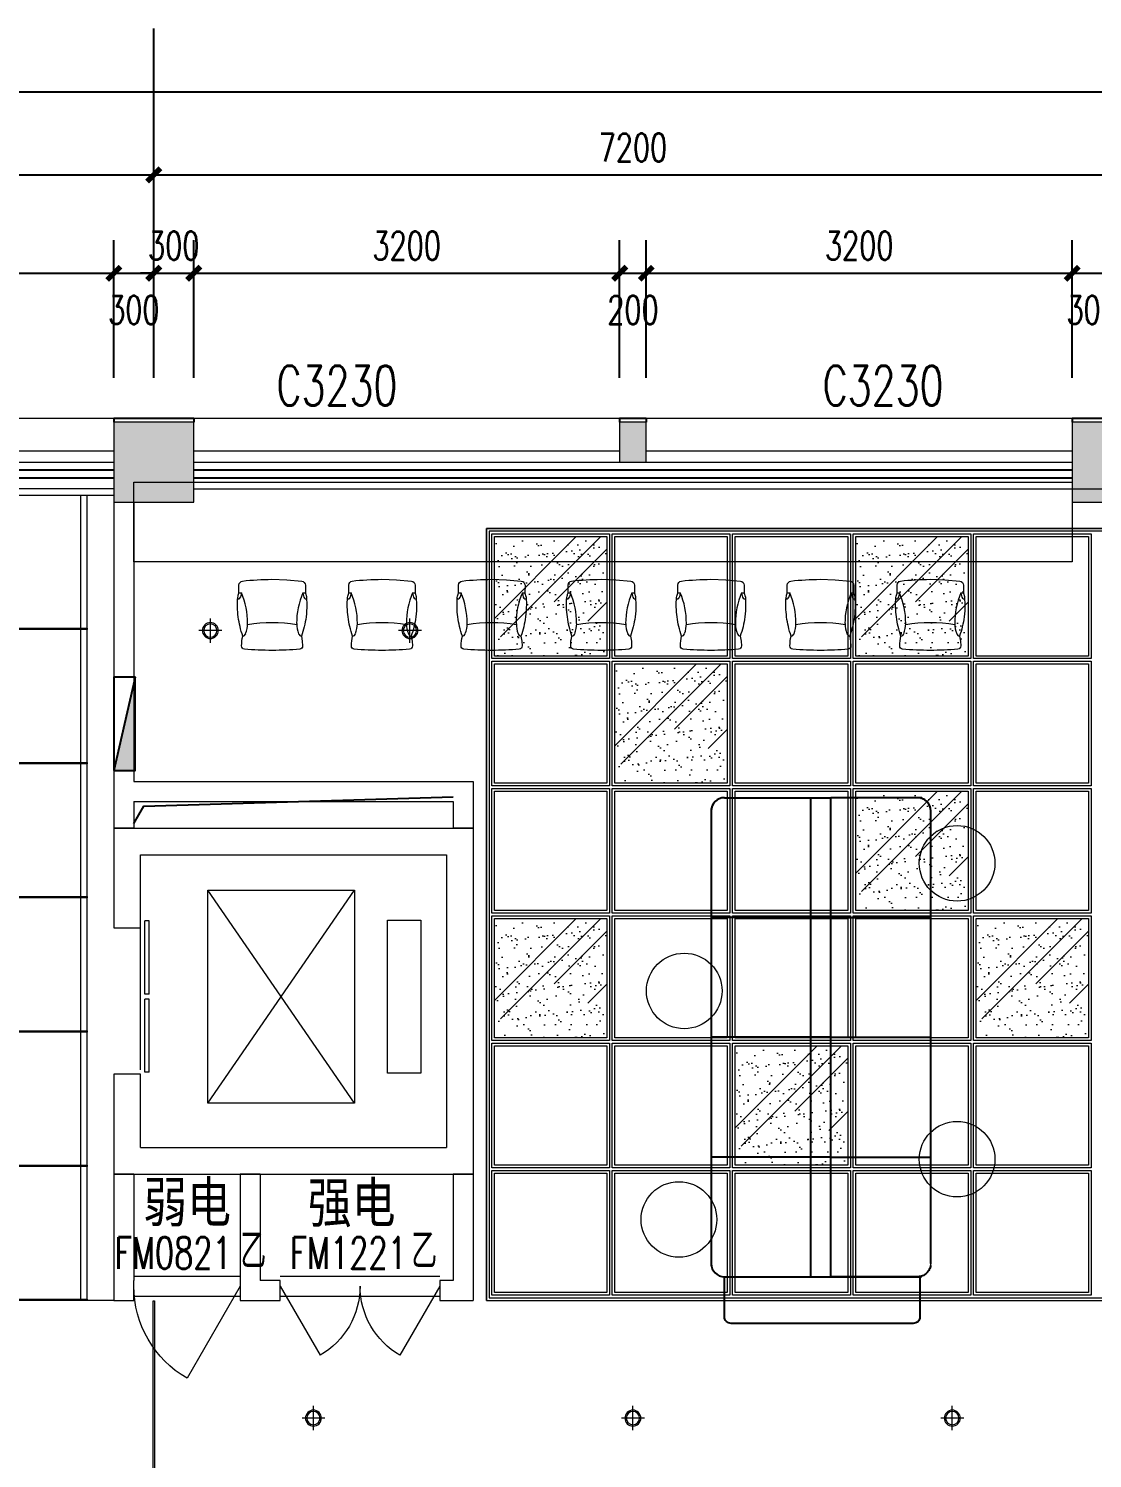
# Model space of a CAD drawing. Header units: millimetres. Extents: x 164760 to 3716174, y -1766400 to 11969.
# Drawn here: x 3533476 to 3541469, y -1705386 to -1694644 of the extents above; entities that cross this region are included whole.
import ezdxf

# ---------------------------------------------------------------- set-up
doc = ezdxf.new("R2010")
doc.units = ezdxf.units.MM
doc.header["$LTSCALE"] = 1000
doc.linetypes.add('DASHDOT2', pattern=[0.5, 0.25, -0.125, 0, -0.125])
doc.linetypes.add('DOTE', pattern=[2.42, 2, -0.2, 0.02, -0.2])
doc.layers.get('0').update_dxf_attribs({"color": 253, "linetype": 'CONTINUOUS'})
doc.layers.get('Defpoints').update_dxf_attribs({"color": 250, "linetype": 'CONTINUOUS', "lineweight": 0})
for name, color, linetype in [('3', 253, 'CONTINUOUS'), ('AXIS', 253, 'CONTINUOUS'), ('FF-FURN', 253, 'CONTINUOUS'), ('PUB_DIM', 253, 'CONTINUOUS'), ('PUB_TEXT', 253, 'CONTINUOUS'), ('SURFACE', 253, 'CONTINUOUS'), ('w-消火栓', 253, 'CONTINUOUS'), ('WINDOW_TEXT', 253, 'CONTINUOUS')]:
    doc.layers.add(name, color=color, linetype=linetype)
for name, color, linetype, lineweight in [('COLUMN', 253, 'CONTINUOUS', 0), ('DS-4BS-HIGH-CABINET【固定家私】', 253, 'CONTINUOUS', 0), ('FF-FURN【成品家具】', 253, 'CONTINUOUS', 0), ('FF-FURN【成品家私】', 253, 'CONTINUOUS', 0), ('FF-Text【平面文字】', 253, 'CONTINUOUS', 0), ('PUB_HATCH', 253, 'CONTINUOUS', 0), ('RC-FIN【天花轮廓线】', 253, 'CONTINUOUS', 0), ('RC-Lamplight【灯带】', 253, 'DASHDOT2', 0), ('RC-LIGHT【天花灯具】', 253, 'CONTINUOUS', 0), ('RC-LIGHT【灯带】', 253, 'DASHDOT2', 0), ('RC-Modelling【天花造型】', 253, 'CONTINUOUS', 0), ('RC-STR【天花细线】', 253, 'CONTINUOUS', 0), ('STAIR', 253, 'CONTINUOUS', 0), ('WALL', 253, 'CONTINUOUS', 0), ('Wall【墙体】', 253, 'CONTINUOUS', 0), ('WINDOW', 253, 'CONTINUOUS', 0)]:
    doc.layers.add(name, color=color, linetype=linetype, lineweight=lineweight)
doc.styles.add('_TCH_DIM_T3', font='SIMPLEX', dxfattribs={"width": 0.705882, "bigfont": 'GBCBIG'})
doc.styles.add('_TCH_WINDOW', font='SIMPLEX', dxfattribs={"bigfont": 'GBCBIG'})
doc.styles.get("Standard").update_dxf_attribs({"font": 'GBENOR', "bigfont": 'GBCBIG'})
doc.styles.add('XZC', font='SIMPLEX.SHX', dxfattribs={"width": 0.7, "bigfont": 'hztxt.shx'})
doc.styles.add('宋体', font='', dxfattribs={"width": 0.7})
doc.styles.get('宋体').set_extended_font_data('SimSun')
doc.linetypes.add('LED_LINE', pattern='A,12.7,-5.08,["LED",XZC,S=2.54,R=0,X=-2.54,Y=-1.27],-6.35', length=24.13)
doc.dimstyles.new('_TCH_ARCH&&100', dxfattribs={"dimtxt": 212.5, "dimasz": 100, "dimexe": 250, "dimexo": 300, "dimgap": 100, "dimtad": 1, "dimdec": 0, "dimzin": 0, "dimdsep": 46, "dimtxsty": '_TCH_DIM_T3', "dimblk": 'ARCHTICK', "dimcen": 0.09, "dimclrt": 7, "dimazin": 2, "dimtfac": 1, "dimtdec": 0, "dimtix": 1, "dimtmove": 2, "dimatfit": 3, "dimtolj": 1, "dimtzin": 0, "dimarcsym": 0})

# ---------------------------------------------------------------- blocks, each defined once
blk = doc.blocks.new('$QC001_5')
blk.add_line((-325, 200), (325, 0))
blk.add_lwpolyline([(325, 0), (325, 200), (-325, 200), (-325, 0)], close=True)
blk.add_solid([(-325, 200), (325, 200), (-325, 200), (325, 0)])
at = {"flags": 1}
for tag in ['UNIT', 'WHAT', 'SPEC']:
    blk.add_attdef(tag, (0, 0), '', height=0.001, dxfattribs=at)
blk = doc.blocks.new('_ArchTick')
at = {"color": 2, "linetype": 'ByBlock', "const_width": 0.4}
blk.add_lwpolyline([(-0.5, -0.5), (0.5, 0.5)], dxfattribs=at)
blk = doc.blocks.new('*D498')
at = {"layer": 'Defpoints', "color": 0, "transparency": 16777216}
for p in [(3534117, -1696482), (3530917, -1697567), (3534117, -1697567)]:
    blk.add_point(p, dxfattribs=at)
at = {"layer": 'PUB_DIM', "color": 0, "lineweight": -2, "transparency": 16777216}
for p, q in [((3530917, -1697267), (3530917, -1696232)), ((3534117, -1697267), (3534117, -1696232)), ((3530917, -1696482), (3534117, -1696482))]:
    blk.add_line(p, q, dxfattribs=at)
at = {"layer": 'PUB_DIM', "color": 0, "lineweight": -2, "transparency": 16777216, "xscale": 100, "yscale": 100, "zscale": 100, "rotation": 180}
blk.add_blockref('_ArchTick', (3530917, -1696482), dxfattribs=at)
at = {"layer": 'PUB_DIM', "color": 0, "lineweight": -2, "transparency": 16777216, "xscale": 100, "yscale": 100, "zscale": 100}
blk.add_blockref('_ArchTick', (3534117, -1696482), dxfattribs=at)
at = {"layer": 'PUB_DIM', "color": 7, "transparency": 16777216, "insert": (3532517, -1696275), "char_height": 212.5, "attachment_point": 5, "style": '_TCH_DIM_T3'}
blk.add_mtext('\\A1;3200', dxfattribs=at)
blk = doc.blocks.new('*D499')
at = {"layer": 'Defpoints', "color": 0, "transparency": 16777216}
for p in [(3534417, -1696482), (3534117, -1697567), (3534417, -1697567)]:
    blk.add_point(p, dxfattribs=at)
at = {"layer": 'PUB_DIM', "color": 0, "lineweight": -2, "transparency": 16777216}
for p, q in [((3534117, -1697267), (3534117, -1696232)), ((3534417, -1697267), (3534417, -1696232)), ((3534117, -1696482), (3534417, -1696482))]:
    blk.add_line(p, q, dxfattribs=at)
at = {"layer": 'PUB_DIM', "color": 0, "lineweight": -2, "transparency": 16777216, "xscale": 100, "yscale": 100, "zscale": 100, "rotation": 180}
blk.add_blockref('_ArchTick', (3534117, -1696482), dxfattribs=at)
at = {"layer": 'PUB_DIM', "color": 0, "lineweight": -2, "transparency": 16777216, "xscale": 100, "yscale": 100, "zscale": 100}
blk.add_blockref('_ArchTick', (3534417, -1696482), dxfattribs=at)
at = {"layer": 'PUB_DIM', "color": 7, "transparency": 16777216, "insert": (3534267, -1696757), "char_height": 212.5, "attachment_point": 5, "style": '_TCH_DIM_T3'}
blk.add_mtext('\\A1;300', dxfattribs=at)
blk = doc.blocks.new('*D500')
at = {"layer": 'Defpoints', "color": 0, "transparency": 16777216}
for p in [(3534717, -1696482), (3534417, -1697567), (3534717, -1697567)]:
    blk.add_point(p, dxfattribs=at)
at = {"layer": 'PUB_DIM', "color": 0, "lineweight": -2, "transparency": 16777216}
for p, q in [((3534417, -1697267), (3534417, -1696232)), ((3534717, -1697267), (3534717, -1696232)), ((3534417, -1696482), (3534317, -1696482)), ((3534417, -1696482), (3534717, -1696482)), ((3534717, -1696482), (3534817, -1696482))]:
    blk.add_line(p, q, dxfattribs=at)
at = {"layer": 'PUB_DIM', "color": 0, "lineweight": -2, "transparency": 16777216, "xscale": 100, "yscale": 100, "zscale": 100}
blk.add_blockref('_ArchTick', (3534417, -1696482), dxfattribs=at)
at = {"layer": 'PUB_DIM', "color": 0, "lineweight": -2, "transparency": 16777216, "xscale": 100, "yscale": 100, "zscale": 100, "rotation": 180}
blk.add_blockref('_ArchTick', (3534717, -1696482), dxfattribs=at)
at = {"layer": 'PUB_DIM', "color": 7, "transparency": 16777216, "insert": (3534567, -1696275), "char_height": 212.5, "attachment_point": 5, "style": '_TCH_DIM_T3'}
blk.add_mtext('\\A1;300', dxfattribs=at)
blk = doc.blocks.new('*D501')
at = {"layer": 'Defpoints', "color": 0, "transparency": 16777216}
for p in [(3537917, -1696482), (3534717, -1697567), (3537917, -1697567)]:
    blk.add_point(p, dxfattribs=at)
at = {"layer": 'PUB_DIM', "color": 0, "lineweight": -2, "transparency": 16777216}
for p, q in [((3534717, -1697267), (3534717, -1696232)), ((3537917, -1697267), (3537917, -1696232)), ((3534717, -1696482), (3537917, -1696482))]:
    blk.add_line(p, q, dxfattribs=at)
at = {"layer": 'PUB_DIM', "color": 0, "lineweight": -2, "transparency": 16777216, "xscale": 100, "yscale": 100, "zscale": 100, "rotation": 180}
blk.add_blockref('_ArchTick', (3534717, -1696482), dxfattribs=at)
at = {"layer": 'PUB_DIM', "color": 0, "lineweight": -2, "transparency": 16777216, "xscale": 100, "yscale": 100, "zscale": 100}
blk.add_blockref('_ArchTick', (3537917, -1696482), dxfattribs=at)
at = {"layer": 'PUB_DIM', "color": 7, "transparency": 16777216, "insert": (3536317, -1696275), "char_height": 212.5, "attachment_point": 5, "style": '_TCH_DIM_T3'}
blk.add_mtext('\\A1;3200', dxfattribs=at)
blk = doc.blocks.new('*D502')
at = {"layer": 'Defpoints', "color": 0, "transparency": 16777216}
for p in [(3538117, -1696482), (3537917, -1697567), (3538117, -1697567)]:
    blk.add_point(p, dxfattribs=at)
at = {"layer": 'PUB_DIM', "color": 0, "lineweight": -2, "transparency": 16777216}
for p, q in [((3537917, -1697267), (3537917, -1696232)), ((3538117, -1697267), (3538117, -1696232)), ((3537917, -1696482), (3538117, -1696482))]:
    blk.add_line(p, q, dxfattribs=at)
at = {"layer": 'PUB_DIM', "color": 0, "lineweight": -2, "transparency": 16777216, "xscale": 100, "yscale": 100, "zscale": 100, "rotation": 180}
blk.add_blockref('_ArchTick', (3537917, -1696482), dxfattribs=at)
at = {"layer": 'PUB_DIM', "color": 0, "lineweight": -2, "transparency": 16777216, "xscale": 100, "yscale": 100, "zscale": 100}
blk.add_blockref('_ArchTick', (3538117, -1696482), dxfattribs=at)
at = {"layer": 'PUB_DIM', "color": 7, "transparency": 16777216, "insert": (3538017, -1696757), "char_height": 212.5, "attachment_point": 5, "style": '_TCH_DIM_T3'}
blk.add_mtext('\\A1;200', dxfattribs=at)
blk = doc.blocks.new('*D503')
at = {"layer": 'Defpoints', "color": 0, "transparency": 16777216}
for p in [(3541317, -1696482), (3538117, -1697567), (3541317, -1697567)]:
    blk.add_point(p, dxfattribs=at)
at = {"layer": 'PUB_DIM', "color": 0, "lineweight": -2, "transparency": 16777216}
for p, q in [((3538117, -1697267), (3538117, -1696232)), ((3541317, -1697267), (3541317, -1696232)), ((3538117, -1696482), (3541317, -1696482))]:
    blk.add_line(p, q, dxfattribs=at)
at = {"layer": 'PUB_DIM', "color": 0, "lineweight": -2, "transparency": 16777216, "xscale": 100, "yscale": 100, "zscale": 100, "rotation": 180}
blk.add_blockref('_ArchTick', (3538117, -1696482), dxfattribs=at)
at = {"layer": 'PUB_DIM', "color": 0, "lineweight": -2, "transparency": 16777216, "xscale": 100, "yscale": 100, "zscale": 100}
blk.add_blockref('_ArchTick', (3541317, -1696482), dxfattribs=at)
at = {"layer": 'PUB_DIM', "color": 7, "transparency": 16777216, "insert": (3539717, -1696275), "char_height": 212.5, "attachment_point": 5, "style": '_TCH_DIM_T3'}
blk.add_mtext('\\A1;3200', dxfattribs=at)
blk = doc.blocks.new('*D504')
at = {"layer": 'Defpoints', "color": 0, "transparency": 16777216}
for p in [(3541617, -1696482), (3541317, -1697567), (3541617, -1697567)]:
    blk.add_point(p, dxfattribs=at)
at = {"layer": 'PUB_DIM', "color": 0, "lineweight": -2, "transparency": 16777216}
for p, q in [((3541317, -1697267), (3541317, -1696232)), ((3541617, -1697267), (3541617, -1696232)), ((3541317, -1696482), (3541617, -1696482))]:
    blk.add_line(p, q, dxfattribs=at)
at = {"layer": 'PUB_DIM', "color": 0, "lineweight": -2, "transparency": 16777216, "xscale": 100, "yscale": 100, "zscale": 100, "rotation": 180}
blk.add_blockref('_ArchTick', (3541317, -1696482), dxfattribs=at)
at = {"layer": 'PUB_DIM', "color": 0, "lineweight": -2, "transparency": 16777216, "xscale": 100, "yscale": 100, "zscale": 100}
blk.add_blockref('_ArchTick', (3541617, -1696482), dxfattribs=at)
at = {"layer": 'PUB_DIM', "color": 7, "transparency": 16777216, "insert": (3541467, -1696757), "char_height": 212.5, "attachment_point": 5, "style": '_TCH_DIM_T3'}
blk.add_mtext('\\A1;300', dxfattribs=at)
blk = doc.blocks.new('*D510')
at = {"layer": 'AXIS', "color": 0, "lineweight": -2, "transparency": 16777216}
for p, q in [((3534417, -1696598), (3534417, -1695493)), ((3541617, -1696598), (3541617, -1695493)), ((3534417, -1695743), (3541617, -1695743))]:
    blk.add_line(p, q, dxfattribs=at)
at = {"layer": 'Defpoints', "color": 0, "transparency": 16777216}
for p in [(3541617, -1695743), (3534417, -1696898), (3541617, -1696898)]:
    blk.add_point(p, dxfattribs=at)
at = {"layer": 'AXIS', "color": 0, "lineweight": -2, "transparency": 16777216, "xscale": 100, "yscale": 100, "zscale": 100, "rotation": 180}
blk.add_blockref('_ArchTick', (3534417, -1695743), dxfattribs=at)
at = {"layer": 'AXIS', "color": 0, "lineweight": -2, "transparency": 16777216, "xscale": 100, "yscale": 100, "zscale": 100}
blk.add_blockref('_ArchTick', (3541617, -1695743), dxfattribs=at)
at = {"layer": 'AXIS', "color": 7, "transparency": 16777216, "insert": (3538017, -1695537), "char_height": 212.5, "attachment_point": 5, "style": '_TCH_DIM_T3'}
blk.add_mtext('\\A1;7200', dxfattribs=at)
blk = doc.blocks.new('*D511')
at = {"layer": 'AXIS', "color": 0, "lineweight": -2, "transparency": 16777216}
for p, q in [((3527217, -1696598), (3527217, -1695493)), ((3534417, -1696598), (3534417, -1695493)), ((3527217, -1695743), (3534417, -1695743))]:
    blk.add_line(p, q, dxfattribs=at)
at = {"layer": 'Defpoints', "color": 0, "transparency": 16777216}
for p in [(3534417, -1695743), (3527217, -1696898), (3534417, -1696898)]:
    blk.add_point(p, dxfattribs=at)
at = {"layer": 'AXIS', "color": 0, "lineweight": -2, "transparency": 16777216, "xscale": 100, "yscale": 100, "zscale": 100, "rotation": 180}
blk.add_blockref('_ArchTick', (3527217, -1695743), dxfattribs=at)
at = {"layer": 'AXIS', "color": 0, "lineweight": -2, "transparency": 16777216, "xscale": 100, "yscale": 100, "zscale": 100}
blk.add_blockref('_ArchTick', (3534417, -1695743), dxfattribs=at)
at = {"layer": 'AXIS', "color": 7, "transparency": 16777216, "insert": (3530817, -1695537), "char_height": 212.5, "attachment_point": 5, "style": '_TCH_DIM_T3'}
blk.add_mtext('\\A1;7200', dxfattribs=at)
blk = doc.blocks.new('*D590')
at = {"layer": 'AXIS', "color": 0, "lineweight": -2, "transparency": 16777216}
for p, q in [((3483717, -1696638), (3483717, -1694868)), ((3577917, -1696638), (3577917, -1694868)), ((3483717, -1695118), (3577917, -1695118))]:
    blk.add_line(p, q, dxfattribs=at)
at = {"layer": 'Defpoints', "color": 0, "transparency": 16777216}
for p in [(3577917, -1695118), (3483717, -1696938), (3577917, -1696938)]:
    blk.add_point(p, dxfattribs=at)
at = {"layer": 'AXIS', "color": 0, "lineweight": -2, "transparency": 16777216, "xscale": 100, "yscale": 100, "zscale": 100, "rotation": 180}
blk.add_blockref('_ArchTick', (3483717, -1695118), dxfattribs=at)
at = {"layer": 'AXIS', "color": 0, "lineweight": -2, "transparency": 16777216, "xscale": 100, "yscale": 100, "zscale": 100}
blk.add_blockref('_ArchTick', (3577917, -1695118), dxfattribs=at)
at = {"layer": 'AXIS', "color": 7, "transparency": 16777216, "insert": (3530817, -1694912), "char_height": 212.5, "attachment_point": 5, "style": '_TCH_DIM_T3'}
blk.add_mtext('\\A1;94200', dxfattribs=at)
blk = doc.blocks.new('$TCHSYS$LDOR22D')
for p, q in [((-0.5167, 0.8333), (-0.0167, 0.8333)), ((-0.5167, 0.8333), (-0.5167, 0.6667)), ((-0.0167, 0.8333), (-0.0167, 0.6667)), ((0.0167, 0.8333), (0.0167, 0.6667)), ((0.0167, 0.8333), (0.5167, 0.8333)), ((0.5167, 0.8333), (0.5167, 0.6667)), ((-0.5167, 0.6667), (-0.0167, 0.6667)), ((0.0167, 0.6667), (0.5167, 0.6667)), ((-0.5, 0.5), (0.5, 0.5))]:
    blk.add_line(p, q)
blk = doc.blocks.new('$WINLIB2D$00000004')
for p, q in [((-0.5, 0.5), (0.5, 0.5)), ((-0.5, 0.5), (-0.5, -0.5)), ((0.5, -0.5), (0.5, 0.5)), ((-0.5, 0.2406), (0.5, 0.2406)), ((-0.5, -0.5), (0.5, -0.5))]:
    blk.add_line(p, q)
blk = doc.blocks.new('$DorLib2D$00000214')
at = {"color": 0}
blk.add_line((0.5, 0), (0, 0.866), dxfattribs=at)
blk.add_arc((0.5, 0), 1, 120, 180, dxfattribs=at)
blk = doc.blocks.new('$DorLib2D$00000215')
at = {"color": 0}
for p, q in [((-0.5, 0), (-0.25, 0.433)), ((0.5, 0), (0.25, 0.433))]:
    blk.add_line(p, q, dxfattribs=at)
for centre, start, end in [((-0.5, 0), 0, 60), ((0.5, 0), 120, 180)]:
    blk.add_arc(centre, 0.5, start, end, dxfattribs=at)
blk = doc.blocks.new('海龙工具_201202101220441')
at = {"color": 0, "linetype": 'Continuous', "extrusion": (0, 0, -1)}
for p, q in [((-250, 432), (-231, 432)), ((-231, 432), (-238, 399)), ((230, 431), (237, 399)), ((249, 431), (230, 431)), ((-221, 108), (-222, 108))]:
    blk.add_line(p, q, dxfattribs=at)
at = {"color": 50, "extrusion": (0, 0, -1)}
blk.add_line((219, 107), (220, 107), dxfattribs=at)
at = {"color": 0, "linetype": 'Continuous', "extrusion": (0, 0, -1)}
blk.add_lwpolyline([(2, 534), (-110, 530), (-222, 520, 0.335434), (-250, 490), (-249, 431), (-257, 405), (-258, 402), (-258, 398), (-258, 396), (-260, 344, 0.032938), (-254, 251, 0.051818), (-219, 107), (-226, 70), (-228, 34, 0.400016), (-207, 9, 0.021153), (0, 0, 0.021369), (209, 9, 0.392463), (230, 33, 0.054027), (221, 108, 0.051818), (255, 251, 0.051818), (259, 398, 0.024826), (250, 432), (250, 491, 0.335434), (223, 521, 0.028569), (2, 534, 1.040942)], format="xyb", dxfattribs=at)
at = {"color": 0, "linetype": 'Continuous'}
for centre, major_axis, ratio, start_param, end_param in [((-762, 206), (577, 2), 1, -0.008501, 0.399805), ((760, 204), (577, -3), 1, 2.74137, 3.149676), ((-252, 392), (7.47, 0.32), 0.753796, 2.99389, 5.036257), ((-260, 408), (16.6, -16.6), 1, 5.96011, 6.686805), ((259, 408), (16.6, 16.6), 1, 2.735718, 3.462414), ((251, 392), (7.85, -0.36), 0.713564, 4.404709, 5.971626), ((-222, 131), (16.6, -16.6), 1, 5.517877, 6.833267), ((-380, 200), (195, -8), 1, -0.349652, 0.052151), ((-2, -906), (1114, 0), 1, 1.403152, 1.735747), ((379, 199), (195, 1), 1, 3.120486, 3.522289), ((221, 131), (16.6, 16.6), 1, 2.589256, 3.904646)]:
    blk.add_ellipse(centre, major_axis=major_axis, ratio=ratio, start_param=start_param, end_param=end_param, dxfattribs=at)
blk = doc.blocks.new('写字椅')
at = {"ltscale": 4}
blk.add_blockref('海龙工具_201202101220441', (0, 0), dxfattribs=at)
blk = doc.blocks.new('海龙_0923205169')
at = {"layer": 'FF-FURN'}
for p, q in [((-723, 1975), (77, 1975)), ((761, 1975), (77, 1975)), ((-823, 1875), (-823, -1525)), ((77, -1525), (77, 1875)), ((77, 1075), (-823, 1075)), ((77, 1075), (827, 1075)), ((77, 175), (-823, 175)), ((77, 175), (827, 175)), ((77, -725), (-823, -725)), ((77, -725), (827, -725)), ((-723, -1625), (77, -1625)), ((761, -1625), (77, -1625))]:
    blk.add_line(p, q, dxfattribs=at)
at = {"layer": 'FF-FURN', "extrusion": (0, 0, -1)}
for p, q in [((735, 1975), (727, 1975)), ((742, 1974), (735, 1975)), ((750, 1973), (742, 1974)), ((758, 1970), (750, 1973)), ((765, 1968), (758, 1970)), ((772, 1964), (765, 1968)), ((779, 1961), (772, 1964)), ((786, 1956), (779, 1961)), ((792, 1951), (786, 1956)), ((827, -1525), (827, 1875)), ((779, -1610), (772, -1614)), ((786, -1606), (779, -1610)), ((792, -1601), (786, -1606)), ((797, -1595), (792, -1601)), ((803, -1590), (797, -1595)), ((808, -1583), (803, -1590)), ((812, -1577), (808, -1583)), ((816, -1570), (812, -1577)), ((819, -1563), (816, -1570)), ((822, -1556), (819, -1563)), ((824, -1548), (822, -1556)), ((825, -1540), (824, -1548)), ((735, -1624), (727, -1625)), ((742, -1623), (735, -1624)), ((750, -1622), (742, -1623)), ((758, -1620), (750, -1622)), ((765, -1617), (758, -1620)), ((772, -1614), (765, -1617))]:
    blk.add_line(p, q, dxfattribs=at)
at = {"layer": 'FF-FURN'}
for points in [[(-73, -1625), (-73, 1975)], [(77, -1625), (77, 1975)]]:
    blk.add_lwpolyline(points, dxfattribs=at)
blk.add_lwpolyline([(-723, -1625), (746, -1625), (746, -1925, -0.414214), (696, -1975), (-673, -1975, -0.414214), (-723, -1925)], format="xyb", close=True, dxfattribs=at)
for centre, start, end in [((-723, 1875), 90, 180), ((727, 1875), 0, 90), ((-723, -1525), 180, 270)]:
    blk.add_arc(centre, 100, start, end, dxfattribs=at)
at = {"layer": 'FF-FURN【成品家具】'}
for centre in [(1025, 1482), (-1025, 523), (1025, -741)]:
    blk.add_circle(centre, 284, dxfattribs=at)
at = {"layer": 'RC-Lamplight【灯带】', "extrusion": (0, 0, -1)}
for p, q in [((-809, 1928), (-804, 1934)), ((-804, 1934), (-799, 1940)), ((-747, 1973), (-754, 1970)), ((-739, 1974), (-747, 1973)), ((-731, 1975), (-739, 1974)), ((-723, 1975), (-731, 1975)), ((-23, 1975), (-73, 1975)), ((808, 1934), (803, 1940)), ((812, 1928), (808, 1934)), ((-823, 1883), (-822, 1891)), ((-823, 1875), (-823, 1883)), ((-823, -1525), (-823, 1875)), ((-822, 1891), (-821, 1899)), ((-821, 1899), (-818, 1906)), ((-818, 1906), (-816, 1914)), ((-816, 1914), (-812, 1921)), ((-812, 1921), (-809, 1928)), ((77, 1875), (77, -1525)), ((816, 1921), (812, 1928)), ((819, 1914), (816, 1921)), ((822, 1906), (819, 1914)), ((824, 1899), (822, 1906)), ((825, 1891), (824, 1899)), ((826, 1883), (825, 1891)), ((827, 1875), (826, 1883)), ((-823, -1532), (-823, -1525)), ((-822, -1540), (-823, -1532)), ((-821, -1548), (-822, -1540)), ((-818, -1556), (-821, -1548)), ((-816, -1563), (-818, -1556)), ((-812, -1570), (-816, -1563)), ((-809, -1577), (-812, -1570)), ((-804, -1583), (-809, -1577)), ((-799, -1590), (-804, -1583)), ((-794, -1595), (-799, -1590)), ((-788, -1601), (-794, -1595)), ((-782, -1606), (-788, -1601)), ((-776, -1610), (-782, -1606)), ((-769, -1614), (-776, -1610)), ((826, -1532), (825, -1540)), ((827, -1525), (826, -1532)), ((-762, -1617), (-769, -1614)), ((-754, -1620), (-762, -1617)), ((-747, -1622), (-754, -1620)), ((-739, -1623), (-747, -1622)), ((-731, -1624), (-739, -1623)), ((-723, -1625), (-731, -1624)), ((-23, -1625), (-73, -1625))]:
    blk.add_line(p, q, dxfattribs=at)
blk = doc.blocks.new('海龙_0923205120')
at = {"layer": 'FF-FURN【成品家具】'}
blk.add_circle((-1045, -1194), 284, dxfattribs=at)
at = {"layer": 'FF-Text【平面文字】'}
blk.add_blockref('海龙_0923205169', (20, 0), dxfattribs=at)
blk = doc.blocks.new('圆形筒灯')
at = {"color": 251, "linetype": 'DOTE', "ltscale": 43.504693}
blk.add_line((0, 91), (0, -91), dxfattribs=at)
at = {"color": 251, "linetype": 'DOTE', "ltscale": 41.297046}
blk.add_line((86, 0), (-86, 0), dxfattribs=at)
blk.add_ellipse((0, 0), major_axis=(-42.4, 42.4), ratio=1, start_param=2.355868237233172, end_param=8.639053544412757)
at = {"color": 251}
blk.add_ellipse((0, 0), major_axis=(35.4, 35.4), ratio=1, start_param=5.49871431692557, end_param=11.78189962410516, dxfattribs=at)
blk = doc.blocks.new('ZL_10267726')
at = {"layer": 'RC-LIGHT【天花灯具】'}
h = blk.add_hatch(dxfattribs=at)
h.set_pattern_fill('_USER', color=8, scale=50, angle=90, double=1, pattern_type=0)
h.set_pattern_definition([(90, (25, -500), (-50, 3e-15), []), (180, (25, -500), (-6e-15, -50), [])])
h.paths.add_polyline_path([(-25, 0), (-25, -500), (25, -500), (25, 0)])
at = {"layer": 'RC-LIGHT【天花灯具】', "color": 2}
blk.add_lwpolyline([(-25, -500), (-25, 0), (25, 0), (25, -500)], close=True, dxfattribs=at)
at = {"layer": 'RC-LIGHT【天花灯具】', "color": 1, "lineweight": -3}
for centre in [(0, -27), (0, -77), (0, -127), (0, -177), (0, -227), (0, -277), (0, -327), (0, -377), (0, -427), (0, -477)]:
    blk.add_circle(centre, 10, dxfattribs=at)
blk = doc.blocks.new('ZL_0603185999')
at = {"layer": 'RC-LIGHT【灯带】', "linetype": 'LED_LINE', "ltscale": 0.015}
blk.add_lwpolyline([(1363, -6100), (1363, -50)], dxfattribs=at)
at = {"layer": 'RC-Modelling【天花造型】'}
for p, q in [((1613, 0), (-1613, 0)), ((1613, -50), (-1613, -50))]:
    blk.add_line(p, q, dxfattribs=at)
blk.add_lwpolyline([(1613, -6100), (1413, -6100), (1413, -50)], dxfattribs=at)
at = {"layer": 'RC-STR【天花细线】'}
for points in [[(-933, -6100), (-1013, -6100), (-1013, -50), (-933, -50)], [(1413, -1058), (-933, -1058), (-933, -1048), (1413, -1048)], [(1413, -2067), (-933, -2067), (-933, -2057), (1413, -2057)], [(1413, -3075), (-933, -3075), (-933, -3065), (1413, -3065)], [(1413, -4083), (-933, -4083), (-933, -4073), (1413, -4073)], [(1413, -5092), (-933, -5092), (-933, -5082), (1413, -5082)], [(1413, -6100), (-1613, -6100), (-1613, -6090), (1413, -6090)]]:
    blk.add_lwpolyline(points, close=True, dxfattribs=at)
at = {"layer": 'RC-LIGHT【天花灯具】', "lineweight": -3, "xscale": 0.8, "yscale": 0.8, "zscale": 0.8, "rotation": 180}
for p in [(-973, -887), (-973, -2087), (-973, -3287), (-973, -4487), (-973, -5687)]:
    blk.add_blockref('ZL_10267726', p, dxfattribs=at)
at = {"layer": 'RC-LIGHT【天花灯具】', "xscale": -1, "rotation": 180}
for p in [(215, -549), (215, -1558), (215, -2566), (215, -3574), (215, -4583), (215, -5591)]:
    blk.add_blockref('圆形筒灯', p, dxfattribs=at)
blk = doc.blocks.new('海龙0919100540')
at = {"layer": 'RC-LIGHT【天花灯具】'}
h = blk.add_hatch(dxfattribs=at)
h.set_pattern_fill('AR-RROOF', color=256, scale=30, angle=45, double=1)
h.set_pattern_definition([(45, (-6068791.8, -428640.14), (646.57844, 1724.20918), [11430, -1524, 3810, -762]), (45, (-6068344.6, -427654.1), (-1255.4398, 177.80907), [2286, -251.46, 4572, -571.5]), (45, (-6068980.4, -427912.74), (2440.833614, 3162.846206), [6096, -1066.8, 3048, -762])])
h.paths.add_polyline_path([(6159, 3615), (6159, 2718), (7004, 2718), (7004, 3615)])
h = blk.add_hatch(dxfattribs=at)
h.set_pattern_fill('AR-SAND', color=256, scale=3, double=1)
h.set_pattern_definition([(37.5, (-6068791.83, -428640.14), (-4.800094, 146.8239712), [0, -115.824, 0, -129.54, 0, -123.825]), (7.5, (-6068791.83, -428640.14), (134.856985, 215.04753), [0, -62.484, 0, -104.394, 0, -40.005]), (327.5, (-6068885.56, -428640.14), (237.297711, 0.4311554), [0, -38.1, 0, -137.16, 0, -179.07]), (317.5, (-6068885.56, -428640.14), (229.066936, 66.878797), [0, -19.05, 0, -89.916, 0, -102.87])])
h.paths.add_polyline_path([(6159, 3615), (6159, 2718), (7004, 2718), (7004, 3615)])
h = blk.add_hatch(dxfattribs=at)
h.set_pattern_fill('AR-RROOF', color=256, scale=30, angle=45, double=1)
h.set_pattern_definition([(45, (-6066078.5, -428640.14), (646.57844, 1724.20918), [11430, -1524, 3810, -762]), (45, (-6065631.3, -427654.1), (-1255.4398, 177.80907), [2286, -251.46, 4572, -571.5]), (45, (-6066267.1, -427912.74), (2440.833614, 3162.846206), [6096, -1066.8, 3048, -762])])
h.paths.add_polyline_path([(8873, 3615), (8873, 2718), (9717, 2718), (9717, 3615)])
h = blk.add_hatch(dxfattribs=at)
h.set_pattern_fill('AR-SAND', color=256, scale=3, double=1)
h.set_pattern_definition([(37.5, (-6066078.5, -428640.14), (-4.800094, 146.8239712), [0, -115.824, 0, -129.54, 0, -123.825]), (7.5, (-6066078.5, -428640.14), (134.856985, 215.04753), [0, -62.484, 0, -104.394, 0, -40.005]), (327.5, (-6066172.22, -428640.14), (237.297711, 0.4311554), [0, -38.1, 0, -137.16, 0, -179.07]), (317.5, (-6066172.22, -428640.14), (229.066936, 66.878797), [0, -19.05, 0, -89.916, 0, -102.87])])
h.paths.add_polyline_path([(8873, 3615), (8873, 2718), (9717, 2718), (9717, 3615)])
h = blk.add_hatch(dxfattribs=at)
h.set_pattern_fill('AR-RROOF', color=256, scale=30, angle=45, double=1)
h.set_pattern_definition([(45, (-6067887.4, -429596.8), (646.57844, 1724.20918), [11430, -1524, 3810, -762]), (45, (-6067440.2, -428610.8), (-1255.4398, 177.80907), [2286, -251.46, 4572, -571.5]), (45, (-6068075.97, -428869.4), (2440.833614, 3162.846206), [6096, -1066.8, 3048, -762])])
h.paths.add_polyline_path([(7064, 2658), (7064, 1762), (7908, 1762), (7908, 2658)])
h = blk.add_hatch(dxfattribs=at)
h.set_pattern_fill('AR-SAND', color=256, scale=3, double=1)
h.set_pattern_definition([(37.5, (-6067887.38, -429596.8), (-4.800094, 146.8239712), [0, -115.824, 0, -129.54, 0, -123.825]), (7.5, (-6067887.38, -429596.8), (134.856985, 215.04753), [0, -62.484, 0, -104.394, 0, -40.005]), (327.5, (-6067981.11, -429596.8), (237.297711, 0.4311554), [0, -38.1, 0, -137.16, 0, -179.07]), (317.5, (-6067981.11, -429596.8), (229.066936, 66.878797), [0, -19.05, 0, -89.916, 0, -102.87])])
h.paths.add_polyline_path([(7064, 2658), (7064, 1762), (7908, 1762), (7908, 2658)])
h = blk.add_hatch(dxfattribs=at)
h.set_pattern_fill('AR-RROOF', color=256, scale=30, angle=45, double=1)
h.set_pattern_definition([(45, (-6066078.5, -430553.5), (646.57844, 1724.20918), [11430, -1524, 3810, -762]), (45, (-6065631.3, -429567.4), (-1255.4398, 177.80907), [2286, -251.46, 4572, -571.5]), (45, (-6066267.1, -429826.07), (2440.833614, 3162.846206), [6096, -1066.8, 3048, -762])])
h.paths.add_polyline_path([(8873, 1702), (8873, 805), (9717, 805), (9717, 1702)])
h = blk.add_hatch(dxfattribs=at)
h.set_pattern_fill('AR-SAND', color=256, scale=3, double=1)
h.set_pattern_definition([(37.5, (-6066078.5, -430553.47), (-4.800094, 146.8239712), [0, -115.824, 0, -129.54, 0, -123.825]), (7.5, (-6066078.5, -430553.47), (134.856985, 215.04753), [0, -62.484, 0, -104.394, 0, -40.005]), (327.5, (-6066172.22, -430553.47), (237.297711, 0.4311554), [0, -38.1, 0, -137.16, 0, -179.07]), (317.5, (-6066172.22, -430553.47), (229.066936, 66.878797), [0, -19.05, 0, -89.916, 0, -102.87])])
h.paths.add_polyline_path([(8873, 1702), (8873, 805), (9717, 805), (9717, 1702)])
h = blk.add_hatch(dxfattribs=at)
h.set_pattern_fill('AR-RROOF', color=256, scale=30, angle=45, double=1)
h.set_pattern_definition([(45, (-6068791.8, -431510.14), (646.57844, 1724.20918), [11430, -1524, 3810, -762]), (45, (-6068344.6, -430524.1), (-1255.4398, 177.80907), [2286, -251.46, 4572, -571.5]), (45, (-6068980.4, -430782.74), (2440.833614, 3162.846206), [6096, -1066.8, 3048, -762])])
h.paths.add_polyline_path([(6159, 745), (6159, -152), (7004, -152), (7004, 745)])
h = blk.add_hatch(dxfattribs=at)
h.set_pattern_fill('AR-SAND', color=256, scale=3, double=1)
h.set_pattern_definition([(37.5, (-6068791.83, -431510.14), (-4.800094, 146.8239712), [0, -115.824, 0, -129.54, 0, -123.825]), (7.5, (-6068791.83, -431510.14), (134.856985, 215.04753), [0, -62.484, 0, -104.394, 0, -40.005]), (327.5, (-6068885.56, -431510.14), (237.297711, 0.4311554), [0, -38.1, 0, -137.16, 0, -179.07]), (317.5, (-6068885.56, -431510.14), (229.066936, 66.878797), [0, -19.05, 0, -89.916, 0, -102.87])])
h.paths.add_polyline_path([(6159, 745), (6159, -152), (7004, -152), (7004, 745)])
h = blk.add_hatch(dxfattribs=at)
h.set_pattern_fill('AR-RROOF', color=256, scale=30, angle=45, double=1)
h.set_pattern_definition([(45, (-6065174.05, -431510.14), (646.57844, 1724.20918), [11430, -1524, 3810, -762]), (45, (-6064726.8, -430524.1), (-1255.4398, 177.80907), [2286, -251.46, 4572, -571.5]), (45, (-6065362.64, -430782.74), (2440.833614, 3162.846206), [6096, -1066.8, 3048, -762])])
h.paths.add_polyline_path([(9777, 745), (9777, -152), (10621, -152), (10621, 745)])
h = blk.add_hatch(dxfattribs=at)
h.set_pattern_fill('AR-SAND', color=256, scale=3, double=1)
h.set_pattern_definition([(37.5, (-6065174.05, -431510.14), (-4.800094, 146.8239712), [0, -115.824, 0, -129.54, 0, -123.825]), (7.5, (-6065174.05, -431510.14), (134.856985, 215.04753), [0, -62.484, 0, -104.394, 0, -40.005]), (327.5, (-6065267.78, -431510.14), (237.297711, 0.4311554), [0, -38.1, 0, -137.16, 0, -179.07]), (317.5, (-6065267.78, -431510.14), (229.066936, 66.878797), [0, -19.05, 0, -89.916, 0, -102.87])])
h.paths.add_polyline_path([(9777, 745), (9777, -152), (10621, -152), (10621, 745)])
h = blk.add_hatch(dxfattribs=at)
h.set_pattern_fill('AR-RROOF', color=256, scale=30, angle=45, double=1)
h.set_pattern_definition([(45, (-6066982.94, -432466.8), (646.57844, 1724.20918), [11430, -1524, 3810, -762]), (45, (-6066535.7, -431480.8), (-1255.4398, 177.80907), [2286, -251.46, 4572, -571.5]), (45, (-6067171.53, -431739.4), (2440.833614, 3162.846206), [6096, -1066.8, 3048, -762])])
h.paths.add_polyline_path([(7968, -212), (7968, -1108), (8813, -1108), (8813, -212)])
h = blk.add_hatch(dxfattribs=at)
h.set_pattern_fill('AR-SAND', color=256, scale=3, double=1)
h.set_pattern_definition([(37.5, (-6066982.94, -432466.8), (-4.800094, 146.8239712), [0, -115.824, 0, -129.54, 0, -123.825]), (7.5, (-6066982.94, -432466.8), (134.856985, 215.04753), [0, -62.484, 0, -104.394, 0, -40.005]), (327.5, (-6067076.67, -432466.8), (237.297711, 0.4311554), [0, -38.1, 0, -137.16, 0, -179.07]), (317.5, (-6067076.67, -432466.8), (229.066936, 66.878797), [0, -19.05, 0, -89.916, 0, -102.87])])
h.paths.add_polyline_path([(7968, -212), (7968, -1108), (8813, -1108), (8813, -212)])
at = {"layer": 'RC-FIN【天花轮廓线】'}
blk.add_line((6099, -2125), (14299, -2125), dxfattribs=at)
blk.add_lwpolyline([(6099, -2125), (6099, 3675), (14299, 3675), (14299, -2125)], dxfattribs=at)
blk.add_lwpolyline([(6099, -2125), (14299, -2125), (14299, 3675), (6099, 3675)], close=True, dxfattribs=at)
at = {"layer": 'RC-STR【天花细线】'}
for points in [[(6119, -2105), (14279, -2105), (14279, 3655), (6119, 3655)], [(6139, 3635), (7024, 3635), (7024, 2698), (6139, 2698)], [(6159, 3615), (7004, 3615), (7004, 2718), (6159, 2718)], [(7044, 3635), (7928, 3635), (7928, 2698), (7044, 2698)], [(7064, 3615), (7908, 3615), (7908, 2718), (7064, 2718)], [(7948, 3635), (8833, 3635), (8833, 2698), (7948, 2698)], [(7968, 3615), (8813, 3615), (8813, 2718), (7968, 2718)], [(8853, 3635), (9737, 3635), (9737, 2698), (8853, 2698)], [(8873, 3615), (9717, 3615), (9717, 2718), (8873, 2718)], [(9757, 3635), (10641, 3635), (10641, 2698), (9757, 2698)], [(9777, 3615), (10621, 3615), (10621, 2718), (9777, 2718)], [(6139, 2678), (7024, 2678), (7024, 1742), (6139, 1742)], [(6159, 2658), (7004, 2658), (7004, 1762), (6159, 1762)], [(7044, 2678), (7928, 2678), (7928, 1742), (7044, 1742)], [(7064, 2658), (7908, 2658), (7908, 1762), (7064, 1762)], [(7948, 2678), (8833, 2678), (8833, 1742), (7948, 1742)], [(7968, 2658), (8813, 2658), (8813, 1762), (7968, 1762)], [(8853, 2678), (9737, 2678), (9737, 1742), (8853, 1742)], [(8873, 2658), (9717, 2658), (9717, 1762), (8873, 1762)], [(9757, 2678), (10641, 2678), (10641, 1742), (9757, 1742)], [(9777, 2658), (10621, 2658), (10621, 1762), (9777, 1762)], [(6139, 1722), (7024, 1722), (7024, 785), (6139, 785)], [(7044, 1722), (7928, 1722), (7928, 785), (7044, 785)], [(7948, 1722), (8833, 1722), (8833, 785), (7948, 785)], [(8853, 1722), (9737, 1722), (9737, 785), (8853, 785)], [(9757, 1722), (10641, 1722), (10641, 785), (9757, 785)], [(6159, 1702), (7004, 1702), (7004, 805), (6159, 805)], [(7064, 1702), (7908, 1702), (7908, 805), (7064, 805)], [(7968, 1702), (8813, 1702), (8813, 805), (7968, 805)], [(8873, 1702), (9717, 1702), (9717, 805), (8873, 805)], [(9777, 1702), (10621, 1702), (10621, 805), (9777, 805)], [(6139, 765), (7024, 765), (7024, -172), (6139, -172)], [(7044, 765), (7928, 765), (7928, -172), (7044, -172)], [(7948, 765), (8833, 765), (8833, -172), (7948, -172)], [(8853, 765), (9737, 765), (9737, -172), (8853, -172)], [(9757, 765), (10641, 765), (10641, -172), (9757, -172)], [(6159, 745), (7004, 745), (7004, -152), (6159, -152)], [(7064, 745), (7908, 745), (7908, -152), (7064, -152)], [(7968, 745), (8813, 745), (8813, -152), (7968, -152)], [(8873, 745), (9717, 745), (9717, -152), (8873, -152)], [(9777, 745), (10621, 745), (10621, -152), (9777, -152)], [(6139, -192), (7024, -192), (7024, -1128), (6139, -1128)], [(6159, -212), (7004, -212), (7004, -1108), (6159, -1108)], [(7044, -192), (7928, -192), (7928, -1128), (7044, -1128)], [(7064, -212), (7908, -212), (7908, -1108), (7064, -1108)], [(7948, -192), (8833, -192), (8833, -1128), (7948, -1128)], [(7968, -212), (8813, -212), (8813, -1108), (7968, -1108)], [(8853, -192), (9737, -192), (9737, -1128), (8853, -1128)], [(8873, -212), (9717, -212), (9717, -1108), (8873, -1108)], [(9757, -192), (10641, -192), (10641, -1128), (9757, -1128)], [(9777, -212), (10621, -212), (10621, -1108), (9777, -1108)], [(6139, -1148), (7024, -1148), (7024, -2085), (6139, -2085)], [(6159, -1168), (7004, -1168), (7004, -2065), (6159, -2065)], [(7044, -1148), (7928, -1148), (7928, -2085), (7044, -2085)], [(7064, -1168), (7908, -1168), (7908, -2065), (7064, -2065)], [(7948, -1148), (8833, -1148), (8833, -2085), (7948, -2085)], [(7968, -1168), (8813, -1168), (8813, -2065), (7968, -2065)], [(8853, -1148), (9737, -1148), (9737, -2085), (8853, -2085)], [(8873, -1168), (9717, -1168), (9717, -2065), (8873, -2065)], [(9757, -1148), (10641, -1148), (10641, -2085), (9757, -2085)], [(9777, -1168), (10621, -1168), (10621, -2065), (9777, -2065)], [(3594, -2126), (3604, -2126), (3604, -3926), (3594, -3926)]]:
    blk.add_lwpolyline(points, close=True, dxfattribs=at)
at = {"layer": 'RC-LIGHT【天花灯具】', "xscale": -1, "rotation": 180}
for p in [(4799, -3008), (7199, -3008), (9599, -3008)]:
    blk.add_blockref('圆形筒灯', p, dxfattribs=at)
at = {"layer": 'RC-Modelling【天花造型】'}
blk.add_blockref('ZL_0603185999', (1687, 3975), dxfattribs=at)

msp = doc.modelspace()

# ---------------------------------------------------------------- hatches: boundary and pattern name
at = {"layer": 'PUB_HATCH'}
for points in [[(3534116.8, -1698200.6), (3534716.8, -1698200.6), (3534716.8, -1697600.6), (3534116.8, -1697600.6)], [(3537916.8, -1697900.6), (3538116.8, -1697900.6), (3538116.8, -1697600.6), (3537916.8, -1697600.6)], [(3541316.8, -1698200.6), (3541916.8, -1698200.6), (3541916.8, -1697600.6), (3541316.8, -1697600.6)]]:
    msp.add_hatch(color=256, dxfattribs=at).paths.add_polyline_path(points)

# ---------------------------------------------------------------- linework, layer by layer
at = {"layer": '3'}
for p, q in [((3534116.8, -1697960.6), (3527516.8, -1697960.6)), ((3541316.8, -1697960.6), (3534716.8, -1697960.6)), ((3534116.8, -1698020.6), (3527516.8, -1698020.6)), ((3541316.8, -1698020.6), (3534716.8, -1698020.6))]:
    msp.add_line(p, q, dxfattribs=at)
msp.add_lwpolyline([(3534266.8, -1700616.7), (3534342.7, -1700486.9), (3536666.8, -1700416.7)], dxfattribs=at)
at = {"layer": 'AXIS'}
msp.add_line((3534416.8, -1696240.8), (3534416.8, -1694643.6), dxfattribs=at)
at = {"layer": 'COLUMN'}
for p, q in [((3534716.8, -1697600.6), (3534116.8, -1697600.6)), ((3541916.8, -1697600.6), (3541316.8, -1697600.6)), ((3534116.8, -1697900.6), (3534116.8, -1698200.6)), ((3534716.8, -1698200.6), (3534716.8, -1697900.6)), ((3541316.8, -1697900.6), (3541316.8, -1698200.6)), ((3534116.8, -1698200.6), (3534716.8, -1698200.6)), ((3541316.8, -1698200.6), (3541916.8, -1698200.6))]:
    msp.add_line(p, q, dxfattribs=at)
at = {"layer": 'DS-4BS-HIGH-CABINET【固定家私】'}
msp.add_lwpolyline([(3534266.8, -1698650.6), (3534266.8, -1698050.6), (3541316.8, -1698050.6), (3541316.8, -1698650.6)], close=True, dxfattribs=at)
at = {"layer": 'RC-Modelling【天花造型】'}
msp.add_line((3534716.8, -1698100.6), (3548516.8, -1698100.6), dxfattribs=at)
at = {"layer": 'STAIR'}
for p, q in [((3534824.1, -1702716.7), (3535924.1, -1701116.7)), ((3535924.1, -1702716.7), (3534824.1, -1701116.7)), ((3534824.1, -1701116.7), (3535924.1, -1701116.7)), ((3534824.1, -1702716.7), (3534824.1, -1701116.7)), ((3535924.1, -1701116.7), (3535924.1, -1702716.7)), ((3536174.1, -1701341.7), (3536424.1, -1701341.7)), ((3536174.1, -1702491.7), (3536174.1, -1701341.7)), ((3536424.1, -1701341.7), (3536424.1, -1702491.7)), ((3536424.1, -1702491.7), (3536174.1, -1702491.7)), ((3535924.1, -1702716.7), (3534824.1, -1702716.7))]:
    msp.add_line(p, q, dxfattribs=at)
at = {"layer": 'SURFACE'}
for p, q in [((3534116.8, -1697570.6), (3534116.8, -1697600.6)), ((3534116.8, -1697570.6), (3534416.8, -1697570.6)), ((3534416.8, -1697570.6), (3534716.8, -1697570.6)), ((3534716.8, -1697570.6), (3534716.8, -1697600.6)), ((3537916.8, -1697570.6), (3537916.8, -1697600.6)), ((3537916.8, -1697570.6), (3538116.8, -1697570.6)), ((3538116.8, -1697570.6), (3538116.8, -1697600.6)), ((3541316.8, -1697570.6), (3541316.8, -1697600.6)), ((3541316.8, -1697570.6), (3541616.8, -1697570.6))]:
    msp.add_line(p, q, dxfattribs=at)
at = {"layer": 'WALL'}
for p, q in [((3538116.8, -1697600.6), (3537916.8, -1697600.6)), ((3537916.8, -1697600.6), (3537916.8, -1697900.6)), ((3538116.8, -1697900.6), (3538116.8, -1697600.6)), ((3537916.8, -1697900.6), (3538116.8, -1697900.6)), ((3534116.8, -1700650.6), (3536816.8, -1700650.6)), ((3534116.8, -1700650.6), (3534116.8, -1701400.6)), ((3536816.8, -1700650.6), (3536816.8, -1703250.6)), ((3534316.8, -1700850.6), (3536616.8, -1700850.6)), ((3534316.8, -1701400.6), (3534316.8, -1700850.6)), ((3536616.8, -1700850.6), (3536616.8, -1703050.6)), ((3534116.8, -1701400.6), (3534316.8, -1701400.6)), ((3534316.8, -1702500.6), (3534116.8, -1702500.6)), ((3534116.8, -1702500.6), (3534116.8, -1703250.6)), ((3534316.8, -1703050.6), (3534316.8, -1702500.6)), ((3534316.8, -1703050.6), (3536616.8, -1703050.6)), ((3534116.8, -1703250.6), (3536816.8, -1703250.6))]:
    msp.add_line(p, q, dxfattribs=at)
at = {"layer": 'Wall【墙体】', "color": 6}
for p, q in [((3534116.8, -1698200.6), (3534116.8, -1700375.6)), ((3534266.8, -1698200.6), (3534266.8, -1700300.6)), ((3534266.8, -1700300.6), (3536816.8, -1700300.6)), ((3536816.8, -1700300.6), (3536816.8, -1700650.6)), ((3534116.8, -1700375.6), (3534116.8, -1700650.6)), ((3534266.8, -1700450.6), (3536666.8, -1700450.6)), ((3534266.8, -1700450.6), (3534266.8, -1700650.6)), ((3536666.8, -1700450.6), (3536666.8, -1700650.6)), ((3534266.8, -1700650.6), (3534116.8, -1700650.6)), ((3536816.8, -1700650.6), (3536666.8, -1700650.6)), ((3534116.8, -1703250.6), (3534116.8, -1704200.6)), ((3534266.8, -1703250.6), (3534116.8, -1703250.6)), ((3534266.8, -1703250.6), (3534266.8, -1704050.6)), ((3535066.8, -1703250.6), (3535066.8, -1704050.6)), ((3535216.8, -1703250.6), (3535066.8, -1703250.6)), ((3535216.8, -1703250.6), (3535216.8, -1704050.6)), ((3536666.8, -1703250.6), (3536666.8, -1704050.6)), ((3536816.8, -1703250.6), (3536666.8, -1703250.6)), ((3536816.8, -1703250.6), (3536816.8, -1704200.6)), ((3534266.8, -1704200.6), (3534266.8, -1704050.6)), ((3535066.8, -1704050.6), (3535066.8, -1704200.6)), ((3535366.8, -1704050.6), (3535216.8, -1704050.6)), ((3535366.8, -1704200.6), (3535366.8, -1704050.6)), ((3536666.8, -1704050.6), (3536566.8, -1704050.6)), ((3536566.8, -1704050.6), (3536566.8, -1704200.6)), ((3534116.8, -1704200.6), (3534266.8, -1704200.6)), ((3535066.8, -1704200.6), (3535141.8, -1704200.6)), ((3535141.8, -1704200.6), (3535366.8, -1704200.6)), ((3536566.8, -1704200.6), (3536816.8, -1704200.6))]:
    msp.add_line(p, q, dxfattribs=at)
at = {"layer": 'WINDOW'}
for p, q in [((3534266.8, -1704016.7), (3535066.8, -1704016.7)), ((3535366.8, -1704016.7), (3536566.8, -1704016.7)), ((3534266.8, -1704166.7), (3535066.8, -1704166.7)), ((3535366.8, -1704166.7), (3536566.8, -1704166.7))]:
    msp.add_line(p, q, dxfattribs=at)

# ---------------------------------------------------------------- block references
at = {"layer": 'FF-FURN【成品家私】'}
for p in [(3535306.8, -1699315.4), (3536131.5, -1699315.4), (3536956.2, -1699315.4), (3537779.1, -1699315.4), (3538603.7, -1699315.4), (3539426.7, -1699315.4), (3540251.3, -1699315.4)]:
    msp.add_blockref('写字椅', p, dxfattribs=at)
at = {"layer": 'FF-Text【平面文字】'}
msp.add_blockref('海龙_0923205120', (3539407.5, -1702397.2), dxfattribs=at)
at = {"layer": 'RC-LIGHT【天花灯具】', "xscale": -1, "rotation": 180}
for p in [(3534841.8, -1699166.7), (3536341.8, -1699166.7)]:
    msp.add_blockref('圆形筒灯', p, dxfattribs=at)
at = {"layer": 'RC-Modelling【天花造型】'}
msp.add_blockref('海龙0919100540', (3530817.6, -1702075.6), dxfattribs=at)
at = {"layer": 'w-消火栓', "xscale": 1.077000000048428, "yscale": 0.8000000000465661, "rotation": 270}
msp.add_blockref('$QC001_5', (3534116.8, -1699866.7), dxfattribs=at)
at = {"layer": 'WINDOW'}
ref = msp.add_blockref('$WINLIB2D$00000004', (3532516.8, -1697735.6), dxfattribs=dict(at, xscale=3200, yscale=-330, zscale=3200))
ref.add_attrib('A', 'C3230', (3532241.7, -1697474.3), dxfattribs={"layer": 'WINDOW_TEXT', "height": 297.5, "style": '_TCH_WINDOW', "width": 0.705882})
ref = msp.add_blockref('$WINLIB2D$00000004', (3536316.8, -1697735.6), dxfattribs=dict(at, xscale=3200, yscale=-330, zscale=3200))
ref.add_attrib('A', 'C3230', (3535338.4, -1697474.3), dxfattribs={"layer": 'WINDOW_TEXT', "height": 297.5, "style": '_TCH_WINDOW', "width": 0.705882})
ref = msp.add_blockref('$WINLIB2D$00000004', (3539716.8, -1697735.6), dxfattribs=dict(at, xscale=3200, yscale=-330, zscale=3200))
ref.add_attrib('A', 'C3230', (3539441.7, -1697474.9), dxfattribs={"layer": 'WINDOW_TEXT', "height": 297.5, "style": '_TCH_WINDOW', "width": 0.705882})
at = {"layer": 'WINDOW', "xscale": -1100, "yscale": 200, "zscale": -1100, "rotation": 270}
msp.add_blockref('$TCHSYS$LDOR22D', (3534216.8, -1701916.7), dxfattribs=at)
at = {"layer": 'WINDOW'}
for name, p, xscale, yscale, zscale in [('$DorLib2D$00000214', (3534666.8, -1704091.7), 800, -800, 800), ('$DorLib2D$00000215', (3535966.8, -1704091.7), 1200, -1200, 1200)]:
    msp.add_blockref(name, p, dxfattribs=dict(at, xscale=xscale, yscale=yscale, zscale=zscale))

# ---------------------------------------------------------------- texts
at = {"layer": 'PUB_TEXT', "style": '宋体', "width": 0.8}
for s, p in [('弱电', (3534337.4, -1703611.1)), ('强电', (3535573.9, -1703614.8))]:
    msp.add_text(s, height=302.11, dxfattribs=at).set_placement(p)
at = {"layer": 'WINDOW_TEXT', "style": '_TCH_WINDOW'}
for p in [(3535067.4, -1703961.7), (3536351.4, -1703961.7)]:
    msp.add_text('乙', height=270.1, dxfattribs=at).set_placement(p)
at = {"layer": 'WINDOW_TEXT', "style": '_TCH_WINDOW', "width": 0.705882}
for s, p in [('FM0821', (3534123.4, -1703961.7)), ('FM1221', (3535439.4, -1703961.7))]:
    msp.add_text(s, height=238, dxfattribs=at).set_placement(p)

# ---------------------------------------------------------------- dimensions: what is measured, and where the dimension line sits
at = {"layer": 'AXIS'}
for p1, p2, distance, picture, middle in [((3483716.8, -1696937.6), (3577916.8, -1696937.6), 1819.8, '*D590', (3530816.8, -1694911.5)), ((3527216.8, -1696898.2), (3534416.8, -1696898.2), 1155.3, '*D511', (3530816.8, -1695536.6)), ((3534416.8, -1696898.2), (3541616.8, -1696898.2), 1155.3, '*D510', (3538016.8, -1695536.6))]:
    dim = msp.add_aligned_dim(p1=p1, p2=p2, distance=distance, dimstyle='_TCH_ARCH&&100', dxfattribs=at)
    dim.commit()
    dim.dimension.update_dxf_attribs({"geometry": picture, "text_midpoint": middle})
at = {"layer": 'PUB_DIM'}
for p1, p2, picture, middle in [((3530916.8, -1697566.7), (3534116.8, -1697566.7), '*D498', (3532516.8, -1696275.4)), ((3534416.8, -1697566.7), (3534716.8, -1697566.7), '*D500', (3534566.8, -1696275.4)), ((3534716.8, -1697566.7), (3537916.8, -1697566.7), '*D501', (3536316.8, -1696275.4)), ((3538116.8, -1697566.7), (3541316.8, -1697566.7), '*D503', (3539716.8, -1696275.4))]:
    dim = msp.add_aligned_dim(p1=p1, p2=p2, distance=1085, dimstyle='_TCH_ARCH&&100', dxfattribs=at)
    dim.commit()
    dim.dimension.update_dxf_attribs({"geometry": picture, "text_midpoint": middle})
for base, p1, p2, picture, middle in [((3534416.8, -1696481.7), (3534116.8, -1697566.7), (3534416.8, -1697566.7), '*D499', (3534266.8, -1696756.7)), ((3538116.8, -1696481.7), (3537916.8, -1697566.7), (3538116.8, -1697566.7), '*D502', (3538016.8, -1696756.7)), ((3541616.8, -1696481.7), (3541316.8, -1697566.7), (3541616.8, -1697566.7), '*D504', (3541466.8, -1696756.7))]:
    dim = msp.add_linear_dim(base=base, p1=p1, p2=p2, angle=0, dimstyle='_TCH_ARCH&&100', dxfattribs=at)
    dim.commit()
    dim.dimension.update_dxf_attribs({"geometry": picture, "text_midpoint": middle, "dimtype": 129})

doc.saveas('drawing.dxf')
